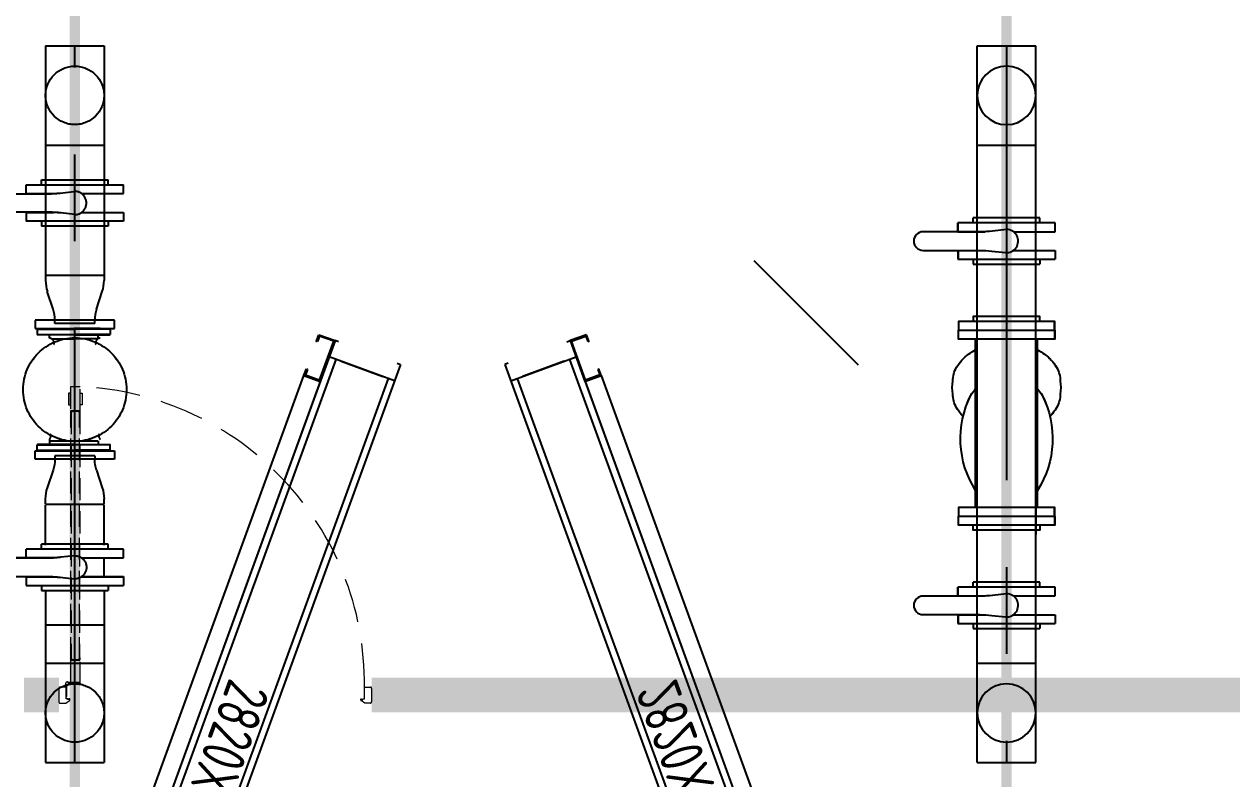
# Model space of a CAD drawing. Extents: x -3080 to 28500, y -1326 to 31609.
# Drawn here: x 4375 to 4722.5, y 8605.9 to 8823 of the extents above; entities that cross this region are included whole.
import ezdxf
from ezdxf.enums import TextEntityAlignment as Align

# ---------------------------------------------------------------- set-up
doc = ezdxf.new("R2010")
doc.units = 0
doc.header["$LTSCALE"] = 100
for name, pattern in [('188K-SM-03-F05-ARCH-PA-Y2257103$0$DASHED', [19.05, 12.7, -6.35]), ('188K-SM-03-F05-MECH-DCC-Y2257103$0$XFM1Q20-200k$0$CENTER', [2, 1.25, -0.25, 0.25, -0.25]), ('188K-SM-07-F10-MECH-CR PIPE-Y2257103$0$XFM1Q20-200k$0$CENTER', [2, 1.25, -0.25, 0.25, -0.25])]:
    doc.linetypes.add(name, pattern=pattern)
for name, color, linetype in [('0-xref', 8, 'Continuous'), ('188K-SM-03-F05-ARCH-PA-Y2257103$0$K-DIivder-3.5', 53, '188K-SM-03-F05-ARCH-PA-Y2257103$0$DASHED'), ('188K-SM-03-F05-MECH-DCC-Y2257103$0$00_AC_CHS_12℃', 4, 'Continuous'), ('188K-SM-03-F05-MECH-DCC-Y2257103$0$00_AC_CHS_20℃', 3, 'Continuous'), ('188K-SM-03-F05-MECH-DCC-Y2257103$0$00_DCC', 7, 'Continuous'), ('188K-SM-03-F05-MECH-DCC-Y2257103$0$XFM1Q20-200k$0$U-PCW-V', 2, 'Continuous'), ('188K-SM-07-F10-MECH-CR PIPE-Y2257103$0$00_AC_CHS_12℃', 4, 'Continuous'), ('188K-SM-07-F10-MECH-CR PIPE-Y2257103$0$00_AC_CHS_20℃', 3, 'Continuous'), ('188K-SM-07-F10-MECH-CR PIPE-Y2257103$0$00_DCC', 7, 'Continuous'), ('188K-SM-07-F10-MECH-CR PIPE-Y2257103$0$XFM1Q20-200k$0$U-PCW-V', 2, 'Continuous'), ('X-S-FAB-L05$0$S-鋼柱', 8, 'Continuous')]:
    doc.layers.add(name, color=color, linetype=linetype)
doc.layers.add('188K-SM-03-F05-ARCH-PA-Y2257103$0$K-DOOR-鋼板門', color=53, linetype='188K-SM-03-F05-ARCH-PA-Y2257103$0$DASHED', lineweight=9)
doc.layers.add('X-S-FAB-L05$0$XREF', color=8, linetype='Continuous', lineweight=0)
doc.styles.add('188K-SM-03-F05-MECH-DCC-Y2257103$0$XFM1Q20-200k$0$aa-txt', font='isocp.shx', dxfattribs={"bigfont": 'chineset.shx'})
doc.styles.add('188K-SM-07-F10-MECH-CR PIPE-Y2257103$0$XFM1Q20-200k$0$aa-txt', font='isocp.shx', dxfattribs={"bigfont": 'chineset.shx'})

# ---------------------------------------------------------------- blocks, each defined once
blk = doc.blocks.new('X-S-FAB-L05$0$SC1')
at = {"layer": 'DefPoints'}
blk.add_line((27924.99, 8342.12), (27954.99, 8312.12), dxfattribs=at)
blk = doc.blocks.new('X-S-FAB-L05$0$VC(C)')
at = {"layer": 'X-S-FAB-L05$0$S-鋼柱'}
blk.add_blockref('X-S-FAB-L05$0$SC1', (-23339.98, 412.88), dxfattribs=at)
blk = doc.blocks.new('X-S-FAB-L05')
at = {"layer": 'X-S-FAB-L05$0$XREF'}
blk.add_blockref('X-S-FAB-L05$0$VC(C)', (0, 0), dxfattribs=at)
blk = doc.blocks.new('188K-SM-03-F05-ARCH-PA-Y2257103$0$單開鋼板-900x1700')
at = {"ltscale": 0.005}
for p, q in [((6.12, 86.91), (6.67, 86.91)), ((6.12, 83.5), (6.12, 86.91)), ((6.67, 86.91), (6.67, 83.5)), ((6.67, 83.5), (6.12, 83.5)), ((3.47, 10.36), (3.47, 81.46)), ((3.47, 81.46), (3.51, 81.46)), ((3.51, 81.46), (3.51, 10.36)), ((5.93, 10.36), (5.93, 81.46)), ((5.93, 81.46), (5.98, 81.46)), ((5.98, 81.46), (5.97, 10.36)), ((3.51, 10.36), (3.47, 10.36)), ((5.97, 10.36), (5.93, 10.36)), ((0, 1.95), (0, -1.95)), ((1.98, 2.3), (0.35, 2.3)), ((2.09, -1.05), (2.09, 2.2)), ((87.91, -1.05), (87.91, 2.2)), ((88.02, 2.3), (89.65, 2.3)), ((90, 1.95), (90, -1.95)), ((0.35, -2.3), (1.95, -2.3)), ((1.95, -2.3), (3.05, -1.58)), ((2.63, -1.05), (2.09, -1.05)), ((2.52, -1.25), (2.52, -1.12)), ((2.52, -1.12), (2.63, -1.12)), ((3.05, -1.25), (2.52, -1.25)), ((3.1, -1.05), (2.94, -1.05)), ((2.94, -1.12), (3.05, -1.12)), ((3.05, -1.12), (3.05, -1.25)), ((3.13, -1.41), (3.13, -1.08)), ((86.87, -1.41), (86.87, -1.08)), ((86.9, -1.05), (87.06, -1.05)), ((86.95, -1.12), (86.95, -1.25)), ((87.06, -1.12), (86.95, -1.12)), ((86.95, -1.25), (87.48, -1.25)), ((88.05, -2.3), (86.95, -1.58)), ((87.37, -1.05), (87.91, -1.05)), ((87.48, -1.12), (87.37, -1.12)), ((87.48, -1.25), (87.48, -1.12)), ((89.65, -2.3), (88.05, -2.3))]:
    blk.add_line(p, q, dxfattribs=at)
for points in [[(3.33, 83.5), (3.33, 86.91), (2.78, 86.91), (2.78, 83.5)], [(6.12, 81.69), (6.12, 88.72), (3.33, 88.72), (3.33, 81.69)], [(6.11, 3.21), (6.11, 10.12), (3.33, 10.12), (3.33, 3.21)], [(5.9, 3.6), (2.77, 3.6), (2.77, 3.43), (5.9, 3.43)], [(2.26, -0.37), (2.26, 2.91), (2.09, 2.91), (2.09, -0.37)]]:
    blk.add_lwpolyline(points, close=True, dxfattribs=at)
for points in [[(3.37, 81.74), (3.37, 80.89, 0.158507), (3.38, 80.87), (3.43, 80.8, 0.72636), (3.47, 80.81), (3.47, 80.91, 0.414214), (3.46, 80.93, -0.414214), (3.44, 80.94), (3.44, 81.44, -0.414214), (3.47, 81.46), (3.77, 81.46, 0.414214), (3.79, 81.48), (3.79, 81.5, 0.414214), (3.77, 81.53), (3.47, 81.53, -0.414214), (3.44, 81.55), (3.44, 81.66, -0.414214), (3.47, 81.68), (4.7, 81.68), (4.72, 81.7), (4.75, 81.68), (5.98, 81.68, -0.414214), (6, 81.66), (6, 81.55, -0.414214), (5.98, 81.53), (5.68, 81.53, 0.414214), (5.66, 81.5), (5.66, 81.48, 0.414214), (5.68, 81.46), (5.98, 81.46, -0.414214), (6, 81.44), (6, 80.94, -0.414214), (5.99, 80.93), (5.99, 80.93, 0.414214), (5.98, 80.91), (5.98, 80.81, 0.72636), (6.01, 80.8), (6.07, 80.87, 0.158507), (6.07, 80.89), (6.07, 81.74, 0.414214), (6.05, 81.76), (3.4, 81.76, 0.414214)], [(4.72, 10.11), (4.7, 10.13), (3.46, 10.13, -0.414214), (3.44, 10.16), (3.44, 10.27, -0.414214), (3.46, 10.29), (3.77, 10.29, 0.414214), (3.79, 10.31), (3.79, 10.34, 0.414214), (3.77, 10.36), (3.46, 10.36, -0.414214), (3.44, 10.38), (3.44, 10.87, -0.414214), (3.45, 10.89), (3.45, 10.89, 0.414214), (3.47, 10.9), (3.47, 11, 0.72636), (3.43, 11.02), (3.38, 10.94, 0.158507), (3.37, 10.93), (3.37, 10.07, 0.414214), (3.39, 10.05), (6.05, 10.05, 0.414214), (6.07, 10.07), (6.07, 10.93, 0.158507), (6.07, 10.94), (6.01, 11.02, 0.72636), (5.97, 11), (5.97, 10.9, 0.414214), (5.99, 10.89, -0.414214), (6, 10.87), (6, 10.38, -0.414214), (5.98, 10.36), (5.67, 10.36, 0.414214), (5.65, 10.34), (5.65, 10.31, 0.414214), (5.67, 10.29), (5.98, 10.29, -0.414214), (6, 10.27), (6, 10.16, -0.414214), (5.98, 10.13), (4.74, 10.13)]]:
    blk.add_lwpolyline(points, format="xyb", close=True, dxfattribs=at)
at = {"linetype": '188K-SM-03-F05-ARCH-PA-Y2257103$0$DASHED', "ltscale": 0.01}
blk.add_arc((2.39, 3.27), 85.53, 359.2774, 87.5065, dxfattribs=at)
at = {"ltscale": 0.005, "extrusion": (0, 0, -1)}
blk.add_ellipse((2.4, 3.29), major_axis=(-0.344, 0.344), ratio=1, start_param=5.497787, end_param=11.780972, dxfattribs=at)
at = {"ltscale": 0.005}
for centre, major_axis, start_param, end_param in [((0.35, 1.95), (0.246, -0.246), 2.356194, 3.926991), ((1.98, 2.2), (0.0738, -0.0738), 7.068583, 8.63938), ((88.02, 2.2), (-0.0738, -0.0738), -2.356194, -0.785398), ((89.65, 1.95), (-0.246, -0.246), 2.356194, 3.926991), ((0.35, -1.95), (-0.246, -0.246), 5.497787, 7.068583), ((2.63, -1.08), (-0.0246, -0.0246), 0.785398, 3.926991), ((2.94, -1.08), (-0.0246, -0.0246), 3.926991, 7.068583), ((2.92, -1.41), (0.148, -0.148), 6.162283, 7.068583), ((3.1, -1.08), (0.0246, -0.0246), 7.068583, 8.63938), ((86.9, -1.08), (-0.0246, -0.0246), -2.356194, -0.785398), ((87.08, -1.41), (-0.148, -0.148), -0.785398, 0.120903), ((87.06, -1.08), (0.0246, -0.0246), -0.785398, 2.356194), ((87.37, -1.08), (0.0246, -0.0246), 2.356194, 5.497787), ((89.65, -1.95), (0.246, -0.246), -0.785398, 0.785398)]:
    blk.add_ellipse(centre, major_axis=major_axis, ratio=1, start_param=start_param, end_param=end_param, dxfattribs=at)
blk = doc.blocks.new('188K-SM-03-F05-ARCH-PA-Y2257103')
at = {"layer": '188K-SM-03-F05-ARCH-PA-Y2257103$0$K-DIivder-3.5', "linetype": 'ByBlock', "ltscale": 2, "const_width": 10, "elevation": 0}
for points in [[(4375, 8629.99), (4385, 8629.99)], [(4475, 8629.99), (6280.05, 8629.99)]]:
    blk.add_lwpolyline(points, dxfattribs=at)
at = {"layer": '188K-SM-03-F05-ARCH-PA-Y2257103$0$K-DOOR-鋼板門'}
blk.add_blockref('188K-SM-03-F05-ARCH-PA-Y2257103$0$單開鋼板-900x1700', (4385, 8629.99), dxfattribs=at)
blk = doc.blocks.new('188K-SM-03-F05-MECH-DCC-Y2257103$0$DCC-3_2.82x0.65')
at = {"layer": '188K-SM-03-F05-MECH-DCC-Y2257103$0$00_DCC'}
for p, q in [((-0.68, -1.88), (0, 0)), ((0, 0), (4.7, -1.71)), ((-0.38, -1.99), (-0.68, -1.88)), ((0.19, -0.41), (-0.38, -1.99)), ((4.29, -1.9), (0.19, -0.41)), ((0.23, -13.05), (4.29, -1.9)), ((4.7, -1.71), (0.42, -13.46)), ((-4.28, -11.75), (-3.59, -9.87)), ((-3.29, -9.98), (-3.87, -11.55)), ((-3.59, -9.87), (-3.29, -9.98)), ((-4.32, -11.73), (0.37, -13.44)), ((0.42, -13.46), (-4.28, -11.75)), ((-3.87, -11.55), (0.23, -13.05))]:
    blk.add_line(p, q, dxfattribs=at)
at = {"layer": '188K-SM-03-F05-MECH-DCC-Y2257103$0$00_DCC', "color": 24}
blk.add_line((4.71, -1.71), (-91.75, -266.71), dxfattribs=at)
at = {"layer": '188K-SM-03-F05-MECH-DCC-Y2257103$0$00_DCC', "color": 40}
for p, q in [((5.65, -2.06), (4.71, -1.71)), ((21.79, -13.26), (3, -6.41)), ((21.79, -13.26), (3, -6.41)), ((4.88, -7.1), (-81.99, -245.78)), ((23.5, -8.56), (-66.45, -255.7)), ((6.38, -7.65), (18.4, -12.03)), ((22.56, -8.22), (23.5, -8.56)), ((19.91, -12.57), (-66.96, -251.26))]:
    blk.add_line(p, q, dxfattribs=at)
at = {"layer": '188K-SM-03-F05-MECH-DCC-Y2257103$0$00_DCC', "color": 3}
for p, q in [((-92.17, -253.25), (-4.32, -11.73)), ((0.37, -13.44), (-87.47, -254.96))]:
    blk.add_line(p, q, dxfattribs=at)
at = {"layer": '188K-SM-03-F05-MECH-DCC-Y2257103$0$00_DCC'}
blk.add_lwpolyline([(-0.83, -1.82), (-0.68, -1.88)], dxfattribs=at)
at = {"layer": '188K-SM-03-F05-MECH-DCC-Y2257103$0$00_DCC', "color": 40, "style": '188K-SM-03-F05-MECH-DCC-Y2257103$0$XFM1Q20-200k$0$aa-txt', "width": 0.8}
blk.add_text('2820X650', height=12.5, rotation=249.9789, dxfattribs=at).set_placement((-28.8, -125.26), align=Align.MIDDLE)
blk = doc.blocks.new('188K-SM-03-F05-MECH-DCC-Y2257103$0$XFM1Q20-200k$0$BV-150V-T1')
at = {"color": 0, "linetype": 'ByBlock'}
for p, q in [((-2.7, 13.97), (-5.24, 13.97)), ((-5.24, -13.97), (-5.24, 13.97)), ((2.7, 13.97), (5.24, 13.97)), ((5.24, 13.97), (5.24, -13.97)), ((-5.24, 9.6), (-6.67, 9.6)), ((-6.67, -9.6), (-6.67, 9.6)), ((5.24, 9.6), (6.67, 9.6)), ((6.67, 9.6), (6.67, -9.6)), ((-5.24, -9.6), (-6.67, -9.6)), ((2.7, -8.41), (-2.7, -8.41)), ((5.24, -9.6), (6.67, -9.6)), ((-2.7, -13.97), (-5.24, -13.97)), ((2.7, -13.97), (5.24, -13.97))]:
    blk.add_line(p, q, dxfattribs=at)
blk.add_lwpolyline([(-2.67, 7.5), (-2.67, 24.03, -1), (2.67, 24.03), (2.67, 7.68, 0.028765), (2.87, 4.24), (3.32, 0.29, -1.044614), (-3.34, 0), (-2.87, 4.06, 0.028765)], format="xyb", close=True, dxfattribs=at)
for points in [[(-2.7, 13.97), (-2.7, 6.15)], [(2.7, 13.97), (2.7, 6.33)], [(-2.7, -1.96), (-2.7, -13.97)], [(2.7, -1.96), (2.7, -13.97)]]:
    blk.add_lwpolyline(points, dxfattribs=at)
blk = doc.blocks.new('188K-SM-03-F05-MECH-DCC-Y2257103$0$XFM1Q20-200k$0$YS-06-B')
at = {"layer": '188K-SM-03-F05-MECH-DCC-Y2257103$0$XFM1Q20-200k$0$U-PCW-V', "color": 0}
for p, q in [((54.97, 8.89), (6.86, 8.89)), ((54.97, -8.89), (6.86, -8.89))]:
    blk.add_line(p, q, dxfattribs=at)
for points in [[(18.6, 15.46, 0.133256), (14.63, 14.38, 0.106756), (10.87, 10.93, 0.036777), (9.64, 8.89, 0.036777)], [(28.76, 12.49, 0.064337), (26.31, 14.38, 0.133256), (22.34, 15.46)], [(9.64, -8.89, 0.036777), (10.87, -10.93, 0.106756), (14.63, -14.38, 0.133256), (18.6, -15.46)], [(22.34, -15.46, 0.133256), (26.31, -14.38, 0.064337), (28.76, -12.49, 0.064337)]]:
    blk.add_lwpolyline(points, format="xyb", dxfattribs=at)
for points in [[(3.97, -13.85), (1.43, -13.85), (1.43, 13.85), (3.97, 13.85), (3.97, -13.85)], [(3.97, -13.85), (6.51, -13.85), (6.51, 13.85), (3.97, 13.85), (3.97, -13.85)], [(57.51, -13.85), (54.97, -13.85), (54.97, 13.85), (57.51, 13.85), (57.51, -13.85)], [(57.51, -13.85), (60.05, -13.85), (60.05, 13.85), (57.51, 13.85), (57.51, -13.85)], [(1.43, -9.6), (0, -9.6), (0, 9.6), (1.43, 9.6)], [(60.05, -9.6), (61.48, -9.6), (61.48, 9.6), (60.05, 9.6)]]:
    blk.add_lwpolyline(points, dxfattribs=at)
for centre, radius, start, end in [((20.47, 4.27), 11.34, 80.5245, 99.4755), ((35.18, -14.34), 27.59, 57.3698, 116.9234), ((29.03, 0), 12.06, 121.7693, 132.5173), ((29.03, 0), 12.06, 227.4827, 238.2307), ((35.18, 14.34), 27.59, 243.0766, 302.6302), ((20.47, -4.27), 11.34, 260.5245, 279.4755)]:
    blk.add_arc(centre, radius, start, end, dxfattribs=at)
blk = doc.blocks.new('188K-SM-03-F05-MECH-DCC-Y2257103$0$DCC-閥站(入)')
at = {"layer": '188K-SM-03-F05-MECH-DCC-Y2257103$0$00_DCC', "color": 4}
for p, q in [((-8.41, 206.26, 0), (-8.41, 0, 0)), ((-8.41, 206.26), (8.41, 206.26)), ((8.41, 206.26, 0), (8.41, 0, 0)), ((-8.41, 177.68), (8.41, 177.68)), ((8.41, 112.03, 0), (8.41, 140.61, 0)), ((-8.41, 28.58), (8.41, 28.58)), ((-8.41, 0), (8.41, 0))]:
    blk.add_line(p, q, dxfattribs=at)
at = {"layer": '188K-SM-03-F05-MECH-DCC-Y2257103$0$00_DCC', "color": 4, "linetype": '188K-SM-03-F05-MECH-DCC-Y2257103$0$XFM1Q20-200k$0$CENTER'}
blk.add_line((0, 0, 0), (0, 206.26, 0), dxfattribs=at)
at = {"layer": '188K-SM-03-F05-MECH-DCC-Y2257103$0$00_DCC', "color": 4}
for centre in [(0, 191.97), (0, 14.29)]:
    blk.add_circle(centre, 8.41, dxfattribs=at)
at = {"layer": '188K-SM-03-F05-MECH-DCC-Y2257103$0$00_DCC', "color": 4, "rotation": 90}
for name, p in [('188K-SM-03-F05-MECH-DCC-Y2257103$0$XFM1Q20-200k$0$BV-150V-T1', (0, 161.01)), ('188K-SM-03-F05-MECH-DCC-Y2257103$0$XFM1Q20-200k$0$YS-06-B', (0, 77.87)), ('188K-SM-03-F05-MECH-DCC-Y2257103$0$XFM1Q20-200k$0$BV-150V-T1', (0, 56.2))]:
    blk.add_blockref(name, p, dxfattribs=at)
blk = doc.blocks.new('188K-SM-03-F05-MECH-DCC-Y2257103$0$XFM1Q20-200k$0$R6-4')
at = {"layer": '188K-SM-03-F05-MECH-DCC-Y2257103$0$00_DCC', "color": 60}
for p, q in [((-5.72, 0), (-5.72, -1.01)), ((-5.72, 0), (5.72, 0)), ((5.72, 0), (5.72, -1.01)), ((-6.22, -4.15), (-7.91, -9.27)), ((6.22, -4.15), (7.91, -9.27)), ((-8.41, -13.97), (-8.41, -12.4)), ((8.41, -13.97), (8.41, -12.4)), ((8.41, -13.97), (-8.41, -13.97))]:
    blk.add_line(p, q, dxfattribs=at)
for centre, start, end in [((-15.72, -1.01), 341.7321, 0), ((15.72, -1.01), 180, 198.2679), ((1.59, -12.4), 161.7321, 180), ((-1.59, -12.4), 0, 18.2679)]:
    blk.add_arc(centre, 10, start, end, dxfattribs=at)
blk = doc.blocks.new('188K-SM-03-F05-MECH-DCC-Y2257103$0$DCC-閥站(出)')
at = {"layer": '188K-SM-03-F05-MECH-DCC-Y2257103$0$00_DCC', "color": 60, "linetype": '188K-SM-03-F05-MECH-DCC-Y2257103$0$XFM1Q20-200k$0$CENTER'}
for p, q in [((-8.41, 206.26, 0), (-8.41, 140.24, 0)), ((-8.41, 206.26, 0), (8.41, 206.26, 0)), ((0, 0), (0, 206.26, 0)), ((8.41, 206.26, 0), (8.41, 140.24, 0)), ((-8.41, 177.68, 0), (8.41, 177.68, 0)), ((-10.79, 124.72, 0), (-0.29, 124.72, 0)), ((-10.79, 124.72, 0), (-10.79, 123.22, 0)), ((-10.79, 123.22, 0), (-0.29, 123.22, 0)), ((-10.69, 123.12, 0), (-10.79, 123.22, 0)), ((-0.29, 123.12, 0), (-10.69, 123.12, 0)), ((-7.84, 124.92, 0), (-0.29, 124.92, 0)), ((-7.84, 124.72, 0), (-7.84, 124.92, 0)), ((-7.29, 122.11, 0), (-7.29, 122.92, 0)), ((-6.69, 121.93, 0), (-0.29, 121.93, 0)), ((7.26, 124.92, 0), (-0.29, 124.92, 0)), ((10.21, 124.72, 0), (-0.29, 124.72, 0)), ((10.21, 123.22, 0), (-0.29, 123.22, 0)), ((-0.29, 123.12, 0), (10.11, 123.12, 0)), ((6.71, 121.93, 0), (-0.29, 121.93, 0)), ((6.71, 121.93, 0), (6.71, 122.92, 0)), ((7.26, 124.72, 0), (7.26, 124.92, 0)), ((10.11, 123.12, 0), (10.21, 123.22, 0)), ((10.21, 124.72, 0), (10.21, 123.22, 0)), ((-10.69, 91.52, 0), (-10.79, 91.42, 0)), ((-10.79, 91.42, 0), (-0.29, 91.42, 0)), ((-10.79, 89.92, 0), (-10.79, 91.42, 0)), ((-0.29, 91.52, 0), (-10.69, 91.52, 0)), ((-7.29, 93.01, 0), (-7.29, 91.72, 0)), ((6.71, 92.52, 0), (-7.29, 92.52, 0)), ((-0.29, 91.52, 0), (10.11, 91.52, 0)), ((10.21, 91.42, 0), (-0.29, 91.42, 0)), ((6.71, 92.52, 0), (6.71, 91.72, 0)), ((10.11, 91.52, 0), (10.21, 91.42, 0)), ((10.21, 89.92, 0), (10.21, 91.42, 0)), ((-10.79, 89.92, 0), (-0.29, 89.92, 0)), ((-7.84, 89.92, 0), (-7.84, 89.72, 0)), ((-7.84, 89.72, 0), (-0.29, 89.72, 0)), ((10.21, 89.92, 0), (-0.29, 89.92, 0)), ((7.26, 89.72, 0), (-0.29, 89.72, 0)), ((7.26, 89.92, 0), (7.26, 89.72, 0)), ((-8.41, 62.58, 0), (-8.41, 74.04, 0)), ((8.41, 62.58, 0), (8.41, 74.04, 0)), ((-8.41, 49.53, 0), (-8.41, 0, 0)), ((8.41, 49.53, 0), (8.41, 0, 0)), ((8.4, 39.53, 0), (-8.4, 39.53, 0)), ((-8.41, 28.57, 0), (8.41, 28.57, 0)), ((-8.41, 0, 0), (8.41, 0, 0))]:
    blk.add_line(p, q, dxfattribs=at)
at = {"layer": '188K-SM-03-F05-MECH-DCC-Y2257103$0$00_DCC', "color": 60, "linetype": '188K-SM-03-F05-MECH-DCC-Y2257103$0$XFM1Q20-200k$0$CENTER', "elevation": 0}
for points in [[(-11.43, 124.92), (11.43, 124.92), (11.43, 127.3), (-11.43, 127.3)], [(-11.43, 89.67), (11.43, 89.67), (11.43, 87.29), (-11.43, 87.29)]]:
    blk.add_lwpolyline(points, close=True, dxfattribs=at)
at = {"layer": '188K-SM-03-F05-MECH-DCC-Y2257103$0$00_DCC', "color": 60, "linetype": '188K-SM-03-F05-MECH-DCC-Y2257103$0$XFM1Q20-200k$0$CENTER'}
for centre, radius in [((0, 191.97, 0), 8.41), ((0, 107.32, 0), 14.88), ((0, 14.29, 0), 8.41)]:
    blk.add_circle(centre, radius, dxfattribs=at)
for centre, radius, start, end in [((-7.49, 122.92, 0), 0.2, 0, 90), ((-7.41, 120.62, 0), 1.5, 45, 85.3609), ((-7.46, 120.67, 0), 1.5, 345, 45), ((7.46, 120.67, 0), 1.5, 135, 195), ((7.41, 120.62, 0), 1.5, 94.6391, 135), ((6.91, 122.92, 0), 0.2, 90, 180), ((-8.4, 94.02, 0), 1.5, 317.6297, 21.3232), ((8.4, 94.02, 0), 1.5, 158.6768, 222.3703), ((-7.49, 91.72, 0), 0.2, 270, 0), ((6.91, 91.72, 0), 0.2, 180, 270)]:
    blk.add_arc(centre, radius, start, end, dxfattribs=at)
for name, p, rotation in [('188K-SM-03-F05-MECH-DCC-Y2257103$0$XFM1Q20-200k$0$BV-150V-T1', (0, 161.01, 0), 90), ('188K-SM-03-F05-MECH-DCC-Y2257103$0$XFM1Q20-200k$0$R6-4', (0, 126.3, 0), 180)]:
    blk.add_blockref(name, p, dxfattribs=dict(at, rotation=rotation))
at = {"layer": '188K-SM-03-F05-MECH-DCC-Y2257103$0$00_DCC', "color": 60, "linetype": '188K-SM-03-F05-MECH-DCC-Y2257103$0$XFM1Q20-200k$0$CENTER', "xscale": -1}
blk.add_blockref('188K-SM-03-F05-MECH-DCC-Y2257103$0$XFM1Q20-200k$0$R6-4', (0, 88.29, 0), dxfattribs=at)
at = {"layer": '188K-SM-03-F05-MECH-DCC-Y2257103$0$00_DCC', "color": 60, "linetype": '188K-SM-03-F05-MECH-DCC-Y2257103$0$XFM1Q20-200k$0$CENTER', "xscale": -1, "rotation": 90}
blk.add_blockref('188K-SM-03-F05-MECH-DCC-Y2257103$0$XFM1Q20-200k$0$BV-150V-T1', (0, 56.2, 0), dxfattribs=at)
blk = doc.blocks.new('188K-SM-03-F05-MECH-DCC-Y2257103')
at = {"layer": '188K-SM-03-F05-MECH-DCC-Y2257103$0$00_AC_CHS_12℃', "ltscale": 1000, "const_width": 3, "elevation": 0}
blk.add_lwpolyline([(4657.7, 8474), (4657.7, 8891.81)], dxfattribs=at)
at = {"layer": '188K-SM-03-F05-MECH-DCC-Y2257103$0$00_AC_CHS_20℃', "ltscale": 1000, "const_width": 3, "elevation": 0}
blk.add_lwpolyline([(4862.82, 8445.48), (4389.58, 8445.48), (4389.58, 8891.79)], dxfattribs=at)
at = {"layer": '188K-SM-03-F05-MECH-DCC-Y2257103$0$00_DCC', "color": 4}
blk.add_blockref('188K-SM-03-F05-MECH-DCC-Y2257103$0$DCC-閥站(出)', (4389.58, 8610.57, 0), dxfattribs=at)
at = {"layer": '188K-SM-03-F05-MECH-DCC-Y2257103$0$00_DCC', "xscale": -1, "rotation": 180}
blk.add_blockref('188K-SM-03-F05-MECH-DCC-Y2257103$0$DCC-閥站(入)', (4657.7, 8816.82, 0), dxfattribs=at)
at = {"layer": '188K-SM-03-F05-MECH-DCC-Y2257103$0$00_DCC'}
blk.add_blockref('188K-SM-03-F05-MECH-DCC-Y2257103$0$DCC-3_2.82x0.65', (4459.81, 8733.69), dxfattribs=at)
at = {"layer": '188K-SM-03-F05-MECH-DCC-Y2257103$0$00_DCC', "xscale": -1}
blk.add_blockref('188K-SM-03-F05-MECH-DCC-Y2257103$0$DCC-3_2.82x0.65', (4536.81, 8733.69), dxfattribs=at)
blk = doc.blocks.new('188K-SM-07-F10-MECH-CR PIPE-Y2257103$0$DCC-3_2.82x0.65')
at = {"layer": '188K-SM-07-F10-MECH-CR PIPE-Y2257103$0$00_DCC'}
for p, q in [((-0.68, -1.88), (0, 0)), ((0, 0), (4.7, -1.71)), ((-0.38, -1.99), (-0.68, -1.88)), ((0.19, -0.41), (-0.38, -1.99)), ((4.29, -1.9), (0.19, -0.41)), ((0.23, -13.05), (4.29, -1.9)), ((4.7, -1.71), (0.42, -13.46)), ((-4.28, -11.75), (-3.59, -9.87)), ((-3.29, -9.98), (-3.87, -11.55)), ((-3.59, -9.87), (-3.29, -9.98)), ((-4.32, -11.73), (0.37, -13.44)), ((0.42, -13.46), (-4.28, -11.75)), ((-3.87, -11.55), (0.23, -13.05))]:
    blk.add_line(p, q, dxfattribs=at)
at = {"layer": '188K-SM-07-F10-MECH-CR PIPE-Y2257103$0$00_DCC', "color": 24}
blk.add_line((4.71, -1.71), (-91.75, -266.71), dxfattribs=at)
at = {"layer": '188K-SM-07-F10-MECH-CR PIPE-Y2257103$0$00_DCC', "color": 40}
for p, q in [((5.65, -2.06), (4.71, -1.71)), ((21.79, -13.26), (3, -6.41)), ((21.79, -13.26), (3, -6.41)), ((4.88, -7.1), (-81.99, -245.78)), ((23.5, -8.56), (-66.45, -255.7)), ((6.38, -7.65), (18.4, -12.03)), ((22.56, -8.22), (23.5, -8.56)), ((19.91, -12.57), (-66.96, -251.26))]:
    blk.add_line(p, q, dxfattribs=at)
at = {"layer": '188K-SM-07-F10-MECH-CR PIPE-Y2257103$0$00_DCC', "color": 3}
for p, q in [((-92.17, -253.25), (-4.32, -11.73)), ((0.37, -13.44), (-87.47, -254.96))]:
    blk.add_line(p, q, dxfattribs=at)
at = {"layer": '188K-SM-07-F10-MECH-CR PIPE-Y2257103$0$00_DCC'}
blk.add_lwpolyline([(-0.83, -1.82), (-0.68, -1.88)], dxfattribs=at)
at = {"layer": '188K-SM-07-F10-MECH-CR PIPE-Y2257103$0$00_DCC', "color": 40, "style": '188K-SM-07-F10-MECH-CR PIPE-Y2257103$0$XFM1Q20-200k$0$aa-txt', "width": 0.8}
blk.add_text('2820X650', height=12.5, rotation=249.9789, dxfattribs=at).set_placement((-28.8, -125.26), align=Align.MIDDLE)
blk = doc.blocks.new('188K-SM-07-F10-MECH-CR PIPE-Y2257103$0$XFM1Q20-200k$0$BV-150V-T1')
at = {"color": 0, "linetype": 'ByBlock'}
for p, q in [((-2.7, 13.97), (-5.24, 13.97)), ((-5.24, -13.97), (-5.24, 13.97)), ((2.7, 13.97), (5.24, 13.97)), ((5.24, 13.97), (5.24, -13.97)), ((-5.24, 9.6), (-6.67, 9.6)), ((-6.67, -9.6), (-6.67, 9.6)), ((5.24, 9.6), (6.67, 9.6)), ((6.67, 9.6), (6.67, -9.6)), ((-5.24, -9.6), (-6.67, -9.6)), ((2.7, -8.41), (-2.7, -8.41)), ((5.24, -9.6), (6.67, -9.6)), ((-2.7, -13.97), (-5.24, -13.97)), ((2.7, -13.97), (5.24, -13.97))]:
    blk.add_line(p, q, dxfattribs=at)
blk.add_lwpolyline([(-2.67, 7.5), (-2.67, 24.03, -1), (2.67, 24.03), (2.67, 7.68, 0.028765), (2.87, 4.24), (3.32, 0.29, -1.044614), (-3.34, 0), (-2.87, 4.06, 0.028765)], format="xyb", close=True, dxfattribs=at)
for points in [[(-2.7, 13.97), (-2.7, 6.15)], [(2.7, 13.97), (2.7, 6.33)], [(-2.7, -1.96), (-2.7, -13.97)], [(2.7, -1.96), (2.7, -13.97)]]:
    blk.add_lwpolyline(points, dxfattribs=at)
blk = doc.blocks.new('188K-SM-07-F10-MECH-CR PIPE-Y2257103$0$XFM1Q20-200k$0$YS-06-B')
at = {"layer": '188K-SM-07-F10-MECH-CR PIPE-Y2257103$0$XFM1Q20-200k$0$U-PCW-V', "color": 0}
for p, q in [((54.97, 8.89), (6.86, 8.89)), ((54.97, -8.89), (6.86, -8.89))]:
    blk.add_line(p, q, dxfattribs=at)
for points in [[(18.6, 15.46, 0.133256), (14.63, 14.38, 0.106756), (10.87, 10.93, 0.036777), (9.64, 8.89, 0.036777)], [(28.76, 12.49, 0.064337), (26.31, 14.38, 0.133256), (22.34, 15.46)], [(9.64, -8.89, 0.036777), (10.87, -10.93, 0.106756), (14.63, -14.38, 0.133256), (18.6, -15.46)], [(22.34, -15.46, 0.133256), (26.31, -14.38, 0.064337), (28.76, -12.49, 0.064337)]]:
    blk.add_lwpolyline(points, format="xyb", dxfattribs=at)
for points in [[(3.97, -13.85), (1.43, -13.85), (1.43, 13.85), (3.97, 13.85), (3.97, -13.85)], [(3.97, -13.85), (6.51, -13.85), (6.51, 13.85), (3.97, 13.85), (3.97, -13.85)], [(57.51, -13.85), (54.97, -13.85), (54.97, 13.85), (57.51, 13.85), (57.51, -13.85)], [(57.51, -13.85), (60.05, -13.85), (60.05, 13.85), (57.51, 13.85), (57.51, -13.85)], [(1.43, -9.6), (0, -9.6), (0, 9.6), (1.43, 9.6)], [(60.05, -9.6), (61.48, -9.6), (61.48, 9.6), (60.05, 9.6)]]:
    blk.add_lwpolyline(points, dxfattribs=at)
for centre, radius, start, end in [((20.47, 4.27), 11.34, 80.5245, 99.4755), ((35.18, -14.34), 27.59, 57.3698, 116.9234), ((29.03, 0), 12.06, 121.7693, 132.5173), ((29.03, 0), 12.06, 227.4827, 238.2307), ((35.18, 14.34), 27.59, 243.0766, 302.6302), ((20.47, -4.27), 11.34, 260.5245, 279.4755)]:
    blk.add_arc(centre, radius, start, end, dxfattribs=at)
blk = doc.blocks.new('188K-SM-07-F10-MECH-CR PIPE-Y2257103$0$DCC-閥站(入)')
at = {"layer": '188K-SM-07-F10-MECH-CR PIPE-Y2257103$0$00_DCC', "color": 4}
for p, q in [((-8.41, 206.26, 0), (-8.41, 0, 0)), ((-8.41, 206.26), (8.41, 206.26)), ((8.41, 206.26, 0), (8.41, 0, 0)), ((-8.41, 177.68), (8.41, 177.68)), ((8.41, 112.03, 0), (8.41, 140.61, 0)), ((-8.41, 28.58), (8.41, 28.58)), ((-8.41, 0), (8.41, 0))]:
    blk.add_line(p, q, dxfattribs=at)
at = {"layer": '188K-SM-07-F10-MECH-CR PIPE-Y2257103$0$00_DCC', "color": 4, "linetype": '188K-SM-07-F10-MECH-CR PIPE-Y2257103$0$XFM1Q20-200k$0$CENTER'}
blk.add_line((0, 0, 0), (0, 206.26, 0), dxfattribs=at)
at = {"layer": '188K-SM-07-F10-MECH-CR PIPE-Y2257103$0$00_DCC', "color": 4}
for centre in [(0, 191.97), (0, 14.29)]:
    blk.add_circle(centre, 8.41, dxfattribs=at)
at = {"layer": '188K-SM-07-F10-MECH-CR PIPE-Y2257103$0$00_DCC', "color": 4, "rotation": 90}
for name, p in [('188K-SM-07-F10-MECH-CR PIPE-Y2257103$0$XFM1Q20-200k$0$BV-150V-T1', (0, 161.01)), ('188K-SM-07-F10-MECH-CR PIPE-Y2257103$0$XFM1Q20-200k$0$YS-06-B', (0, 77.87)), ('188K-SM-07-F10-MECH-CR PIPE-Y2257103$0$XFM1Q20-200k$0$BV-150V-T1', (0, 56.2))]:
    blk.add_blockref(name, p, dxfattribs=at)
blk = doc.blocks.new('188K-SM-07-F10-MECH-CR PIPE-Y2257103$0$XFM1Q20-200k$0$R6-4')
at = {"layer": '188K-SM-07-F10-MECH-CR PIPE-Y2257103$0$00_DCC', "color": 60}
for p, q in [((-5.72, 0), (-5.72, -1.01)), ((-5.72, 0), (5.72, 0)), ((5.72, 0), (5.72, -1.01)), ((-6.22, -4.15), (-7.91, -9.27)), ((6.22, -4.15), (7.91, -9.27)), ((-8.41, -13.97), (-8.41, -12.4)), ((8.41, -13.97), (8.41, -12.4)), ((8.41, -13.97), (-8.41, -13.97))]:
    blk.add_line(p, q, dxfattribs=at)
for centre, start, end in [((-15.72, -1.01), 341.7321, 0), ((15.72, -1.01), 180, 198.2679), ((1.59, -12.4), 161.7321, 180), ((-1.59, -12.4), 0, 18.2679)]:
    blk.add_arc(centre, 10, start, end, dxfattribs=at)
blk = doc.blocks.new('188K-SM-07-F10-MECH-CR PIPE-Y2257103$0$DCC-閥站(出)')
at = {"layer": '188K-SM-07-F10-MECH-CR PIPE-Y2257103$0$00_DCC', "color": 60, "linetype": '188K-SM-07-F10-MECH-CR PIPE-Y2257103$0$XFM1Q20-200k$0$CENTER'}
for p, q in [((-8.41, 206.26, 0), (-8.41, 140.24, 0)), ((-8.41, 206.26, 0), (8.41, 206.26, 0)), ((0, 0), (0, 206.26, 0)), ((8.41, 206.26, 0), (8.41, 140.24, 0)), ((-8.41, 177.68, 0), (8.41, 177.68, 0)), ((-10.79, 124.72, 0), (-0.29, 124.72, 0)), ((-10.79, 124.72, 0), (-10.79, 123.22, 0)), ((-10.79, 123.22, 0), (-0.29, 123.22, 0)), ((-10.69, 123.12, 0), (-10.79, 123.22, 0)), ((-0.29, 123.12, 0), (-10.69, 123.12, 0)), ((-7.84, 124.92, 0), (-0.29, 124.92, 0)), ((-7.84, 124.72, 0), (-7.84, 124.92, 0)), ((-7.29, 122.11, 0), (-7.29, 122.92, 0)), ((-6.69, 121.93, 0), (-0.29, 121.93, 0)), ((7.26, 124.92, 0), (-0.29, 124.92, 0)), ((10.21, 124.72, 0), (-0.29, 124.72, 0)), ((10.21, 123.22, 0), (-0.29, 123.22, 0)), ((-0.29, 123.12, 0), (10.11, 123.12, 0)), ((6.71, 121.93, 0), (-0.29, 121.93, 0)), ((6.71, 121.93, 0), (6.71, 122.92, 0)), ((7.26, 124.72, 0), (7.26, 124.92, 0)), ((10.11, 123.12, 0), (10.21, 123.22, 0)), ((10.21, 124.72, 0), (10.21, 123.22, 0)), ((-10.69, 91.52, 0), (-10.79, 91.42, 0)), ((-10.79, 91.42, 0), (-0.29, 91.42, 0)), ((-10.79, 89.92, 0), (-10.79, 91.42, 0)), ((-0.29, 91.52, 0), (-10.69, 91.52, 0)), ((-7.29, 93.01, 0), (-7.29, 91.72, 0)), ((6.71, 92.52, 0), (-7.29, 92.52, 0)), ((-0.29, 91.52, 0), (10.11, 91.52, 0)), ((10.21, 91.42, 0), (-0.29, 91.42, 0)), ((6.71, 92.52, 0), (6.71, 91.72, 0)), ((10.11, 91.52, 0), (10.21, 91.42, 0)), ((10.21, 89.92, 0), (10.21, 91.42, 0)), ((-10.79, 89.92, 0), (-0.29, 89.92, 0)), ((-7.84, 89.92, 0), (-7.84, 89.72, 0)), ((-7.84, 89.72, 0), (-0.29, 89.72, 0)), ((10.21, 89.92, 0), (-0.29, 89.92, 0)), ((7.26, 89.72, 0), (-0.29, 89.72, 0)), ((7.26, 89.92, 0), (7.26, 89.72, 0)), ((-8.41, 62.58, 0), (-8.41, 74.04, 0)), ((8.41, 62.58, 0), (8.41, 74.04, 0)), ((-8.41, 49.53, 0), (-8.41, 0, 0)), ((8.41, 49.53, 0), (8.41, 0, 0)), ((8.4, 39.53, 0), (-8.4, 39.53, 0)), ((-8.41, 28.57, 0), (8.41, 28.57, 0)), ((-8.41, 0, 0), (8.41, 0, 0))]:
    blk.add_line(p, q, dxfattribs=at)
at = {"layer": '188K-SM-07-F10-MECH-CR PIPE-Y2257103$0$00_DCC', "color": 60, "linetype": '188K-SM-07-F10-MECH-CR PIPE-Y2257103$0$XFM1Q20-200k$0$CENTER', "elevation": 0}
for points in [[(-11.43, 124.92), (11.43, 124.92), (11.43, 127.3), (-11.43, 127.3)], [(-11.43, 89.67), (11.43, 89.67), (11.43, 87.29), (-11.43, 87.29)]]:
    blk.add_lwpolyline(points, close=True, dxfattribs=at)
at = {"layer": '188K-SM-07-F10-MECH-CR PIPE-Y2257103$0$00_DCC', "color": 60, "linetype": '188K-SM-07-F10-MECH-CR PIPE-Y2257103$0$XFM1Q20-200k$0$CENTER'}
for centre, radius in [((0, 191.97, 0), 8.41), ((0, 107.32, 0), 14.88), ((0, 14.29, 0), 8.41)]:
    blk.add_circle(centre, radius, dxfattribs=at)
for centre, radius, start, end in [((-7.49, 122.92, 0), 0.2, 0, 90), ((-7.41, 120.62, 0), 1.5, 45, 85.3609), ((-7.46, 120.67, 0), 1.5, 345, 45), ((7.46, 120.67, 0), 1.5, 135, 195), ((7.41, 120.62, 0), 1.5, 94.6391, 135), ((6.91, 122.92, 0), 0.2, 90, 180), ((-8.4, 94.02, 0), 1.5, 317.6297, 21.3232), ((8.4, 94.02, 0), 1.5, 158.6768, 222.3703), ((-7.49, 91.72, 0), 0.2, 270, 0), ((6.91, 91.72, 0), 0.2, 180, 270)]:
    blk.add_arc(centre, radius, start, end, dxfattribs=at)
for name, p, rotation in [('188K-SM-07-F10-MECH-CR PIPE-Y2257103$0$XFM1Q20-200k$0$BV-150V-T1', (0, 161.01, 0), 90), ('188K-SM-07-F10-MECH-CR PIPE-Y2257103$0$XFM1Q20-200k$0$R6-4', (0, 126.3, 0), 180)]:
    blk.add_blockref(name, p, dxfattribs=dict(at, rotation=rotation))
at = {"layer": '188K-SM-07-F10-MECH-CR PIPE-Y2257103$0$00_DCC', "color": 60, "linetype": '188K-SM-07-F10-MECH-CR PIPE-Y2257103$0$XFM1Q20-200k$0$CENTER', "xscale": -1}
blk.add_blockref('188K-SM-07-F10-MECH-CR PIPE-Y2257103$0$XFM1Q20-200k$0$R6-4', (0, 88.29, 0), dxfattribs=at)
at = {"layer": '188K-SM-07-F10-MECH-CR PIPE-Y2257103$0$00_DCC', "color": 60, "linetype": '188K-SM-07-F10-MECH-CR PIPE-Y2257103$0$XFM1Q20-200k$0$CENTER', "xscale": -1, "rotation": 90}
blk.add_blockref('188K-SM-07-F10-MECH-CR PIPE-Y2257103$0$XFM1Q20-200k$0$BV-150V-T1', (0, 56.2, 0), dxfattribs=at)
blk = doc.blocks.new('188K-SM-07-F10-MECH-CR PIPE-Y2257103')
at = {"layer": '188K-SM-07-F10-MECH-CR PIPE-Y2257103$0$00_AC_CHS_12℃', "ltscale": 1000, "const_width": 3, "elevation": 0}
blk.add_lwpolyline([(4657.703, 8474.001), (4657.703, 8891.806)], dxfattribs=at)
at = {"layer": '188K-SM-07-F10-MECH-CR PIPE-Y2257103$0$00_AC_CHS_20℃', "ltscale": 1000, "const_width": 3, "elevation": 0}
blk.add_lwpolyline([(4862.816, 8445.478), (4389.58, 8445.478), (4389.58, 8848.833)], dxfattribs=at)
at = {"layer": '188K-SM-07-F10-MECH-CR PIPE-Y2257103$0$00_DCC', "color": 4}
blk.add_blockref('188K-SM-07-F10-MECH-CR PIPE-Y2257103$0$DCC-閥站(出)', (4389.58, 8610.566, 0), dxfattribs=at)
at = {"layer": '188K-SM-07-F10-MECH-CR PIPE-Y2257103$0$00_DCC', "xscale": -1, "rotation": 180}
blk.add_blockref('188K-SM-07-F10-MECH-CR PIPE-Y2257103$0$DCC-閥站(入)', (4657.703, 8816.822, 0), dxfattribs=at)
at = {"layer": '188K-SM-07-F10-MECH-CR PIPE-Y2257103$0$00_DCC'}
blk.add_blockref('188K-SM-07-F10-MECH-CR PIPE-Y2257103$0$DCC-3_2.82x0.65', (4459.808, 8733.694), dxfattribs=at)
at = {"layer": '188K-SM-07-F10-MECH-CR PIPE-Y2257103$0$00_DCC', "xscale": -1}
blk.add_blockref('188K-SM-07-F10-MECH-CR PIPE-Y2257103$0$DCC-3_2.82x0.65', (4536.809, 8733.694), dxfattribs=at)

msp = doc.modelspace()

# ---------------------------------------------------------------- block references
at = {"layer": '0-xref'}
for name in ['X-S-FAB-L05', '188K-SM-03-F05-MECH-DCC-Y2257103', '188K-SM-03-F05-ARCH-PA-Y2257103']:
    msp.add_blockref(name, (0, 0), dxfattribs=at)

# ---------------------------------------------------------------- next in the draw order: block references
msp.add_blockref('188K-SM-07-F10-MECH-CR PIPE-Y2257103', (0, 0), dxfattribs=at)

doc.saveas('drawing.dxf')
